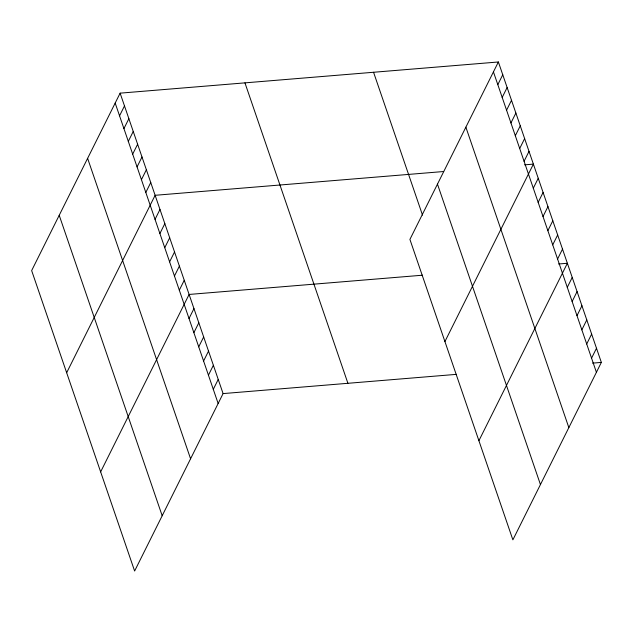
<?xml version="1.0" encoding="UTF-8"?>
<svg xmlns="http://www.w3.org/2000/svg" width="633" height="633" viewBox="0 0 633 633"><rect width="100%" height="100%" fill="white"/><g stroke="black" fill="none" stroke-linecap="round" stroke-linejoin="round"><path stroke-width="0.95" d="M120.12 93.154L31.65 270.592L134.623 571.021L223.085 393.591L120.12 93.154L498.377 61.979L601.35 362.408L512.88 539.846L409.915 239.409L498.377 61.979M119.55 115.831L124.495 105.917M123.926 128.594L128.871 118.688M128.301 141.365L133.246 131.458M132.685 154.136L137.622 144.229M137.06 166.906L141.998 156.992M141.436 179.669L146.373 169.763M145.812 192.44L150.749 182.533M66.663 372.734L155.125 195.296L443.67 171.519M155.038 219.374L159.983 209.46M159.896 233.537L164.833 223.623M164.746 247.701L169.691 237.786M169.604 261.864L174.542 251.95M174.455 276.028L179.4 266.113M179.313 290.191L184.25 280.277M100.639 471.878L189.109 294.448L422.535 275.205M189.022 318.518L193.959 308.611M193.872 332.681L198.817 322.775M198.73 346.844L203.668 336.938M203.581 361.008L208.526 351.101M208.439 375.171L213.376 365.265M213.289 389.335L218.235 379.428M497.815 84.656L502.76 74.741M502.191 97.419L507.136 87.512M506.566 110.189L511.511 100.283M510.942 122.96L515.887 113.046M515.317 135.723L520.263 125.817M519.701 148.494L524.638 138.587M524.077 161.265L529.014 151.358M444.92 341.559L533.39 164.121L524.615 164.849M533.303 188.199L538.248 178.284M538.161 202.362L543.098 192.448M543.011 216.526L547.956 206.611M547.869 230.689L552.807 220.775M552.72 244.852L557.665 234.938M557.578 259.016L562.515 249.101M478.904 440.703L567.374 263.265L558.591 263.993M567.287 287.342L572.224 277.428M572.137 301.506L577.082 291.591M576.995 315.669L581.933 305.755M581.846 329.833L586.791 319.918M586.704 343.996L591.641 334.082M591.554 358.159L596.5 348.245M223.085 393.591L456.52 374.348M592.575 363.136L601.35 362.408M493.439 71.885L596.413 372.323M465.872 127.17L568.845 427.607M437.474 184.132L540.447 484.561M373.557 72.265L422.52 215.133M244.947 82.86L347.913 383.297M115.174 103.06L218.148 403.498M87.615 158.345L190.58 458.783M59.217 215.307L162.183 515.745"/></g></svg>
